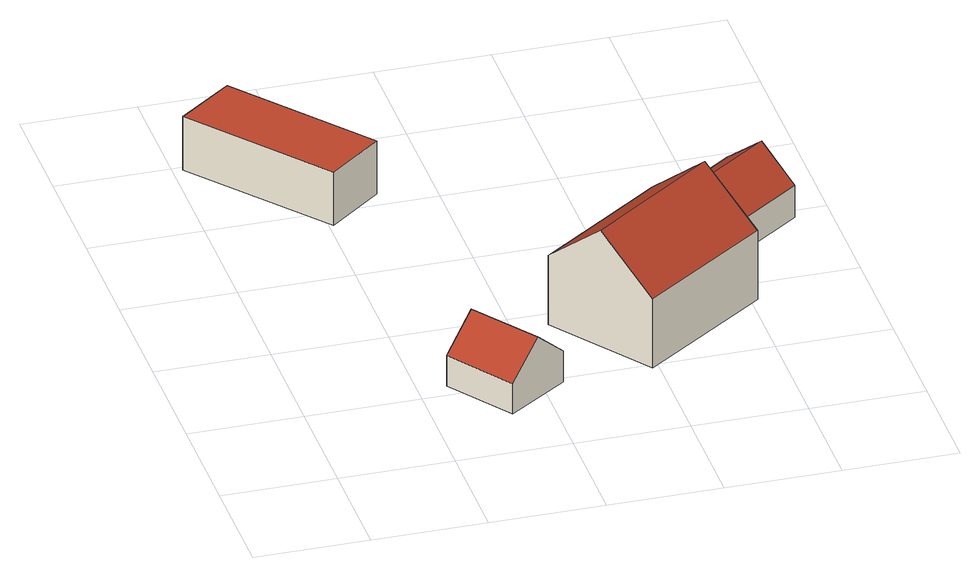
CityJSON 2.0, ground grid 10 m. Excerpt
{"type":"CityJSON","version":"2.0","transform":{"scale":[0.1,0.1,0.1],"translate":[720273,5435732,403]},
"CityObjects":{
"building1":{"type":"Building","attributes":{"Gemeindeschluessel":"09375181","HoeheDach":"413.075","HoeheGrund":"407.340","Methode":"1000","NiedrigsteTraufeDesGebaeudes":"410.180","Geometrietyp2DReferenz":"3000","measuredHeight":5.74,"function":"31001_2000","roofType":"3100"},"geometry":[{"type":"Solid","lod":"2","boundaries":[[[[0,1,2,3]],[[1,4,5,2]],[[6,7,8,9]],[[2,5,7,6,3]],[[0,9,8,4,1]],[[7,5,4,8]],[[3,6,9,0]]]],"semantics":{"surfaces":[{"type":"GroundSurface","Flaeche":"45.341","Z_MAX":"0.000","Z_MAX_ASL":"407.340","Z_MIN":"0.000","Z_MIN_ASL":"407.340"},{"type":"WallSurface","Flaeche":"20.141","Z_MAX":"2.911","Z_MAX_ASL":"410.251","Z_MIN":"0.000","Z_MIN_ASL":"407.340"},{"type":"RoofSurface","Dachneigung":"48.604","Dachorientierung":"234.608","Flaeche":"30.135","Z_MAX":"5.735","Z_MAX_ASL":"413.075","Z_MIN":"2.892","Z_MIN_ASL":"410.232"},{"type":"WallSurface","Flaeche":"27.762","Z_MAX":"5.735","Z_MAX_ASL":"413.075","Z_MIN":"0.000","Z_MIN_ASL":"407.340"},{"type":"WallSurface","Flaeche":"28.001","Z_MAX":"5.735","Z_MAX_ASL":"413.075","Z_MIN":"0.000","Z_MIN_ASL":"407.340"},{"type":"RoofSurface","Dachneigung":"48.612","Dachorientierung":"54.615","Flaeche":"30.301","Z_MAX":"5.735","Z_MAX_ASL":"413.075","Z_MIN":"2.840","Z_MIN_ASL":"410.180"},{"type":"WallSurface","Flaeche":"20.276","Z_MAX":"2.892","Z_MAX_ASL":"410.232","Z_MIN":"0.000","Z_MIN_ASL":"407.340"}],"values":[[0,1,2,3,4,5,6]]}}]},
"building2":{"type":"Building","attributes":{"Gemeindeschluessel":"09375181","HoeheDach":"408.990","HoeheGrund":"403.950","Methode":"1000","NiedrigsteTraufeDesGebaeudes":"408.990","Geometrietyp2DReferenz":"3000","measuredHeight":5.04,"function":"31001_2000","roofType":"1000"},"geometry":[{"type":"Solid","lod":"2","boundaries":[[[[10,11,12,13]],[[11,14,15,12]],[[10,16,14,11]],[[17,15,14,16]],[[13,17,16,10]],[[12,15,17,13]]]],"semantics":{"surfaces":[{"type":"GroundSurface","Flaeche":"90.567","Z_MAX":"0.000","Z_MAX_ASL":"403.950","Z_MIN":"0.000","Z_MIN_ASL":"403.950"},{"type":"WallSurface","Flaeche":"75.694","Z_MAX":"5.040","Z_MAX_ASL":"408.990","Z_MIN":"0.000","Z_MIN_ASL":"403.950"},{"type":"WallSurface","Flaeche":"30.398","Z_MAX":"5.040","Z_MAX_ASL":"408.990","Z_MIN":"0.000","Z_MIN_ASL":"403.950"},{"type":"RoofSurface","Dachneigung":"90.000","Dachorientierung":"-1.000","Flaeche":"90.567","Z_MAX":"5.040","Z_MAX_ASL":"408.990","Z_MIN":"5.040","Z_MIN_ASL":"408.990"},{"type":"WallSurface","Flaeche":"75.793","Z_MAX":"5.040","Z_MAX_ASL":"408.990","Z_MIN":"0.000","Z_MIN_ASL":"403.950"},{"type":"WallSurface","Flaeche":"30.348","Z_MAX":"5.040","Z_MAX_ASL":"408.990","Z_MIN":"0.000","Z_MIN_ASL":"403.950"}],"values":[[0,1,2,3,4,5]]}}]},
"building3":{"type":"Building","attributes":{"Gemeindeschluessel":"09375181","HoeheDach":"418.345","HoeheGrund":"407.160","Methode":"2000","NiedrigsteTraufeDesGebaeudes":"413.833","Geometrietyp2DReferenz":"3000","measuredHeight":11.19,"function":"31001_1000","roofType":"3100","storeysAboveGround":3},"address":[{"Country":"Germany","Locality":"Pettendorf","ThoroughfareName":"Günzenried 10"}],"geometry":[{"type":"Solid","lod":"2","boundaries":[[[[18,19,20,21,22,23]],[[23,24,25,18]],[[20,26,27,21]],[[28,29,27,26,30]],[[19,30,26,20]],[[22,29,24,23]],[[21,27,29,22]],[[25,24,29,28]],[[18,25,28,30,19]]]],"semantics":{"surfaces":[{"type":"GroundSurface","Flaeche":"148.612","Z_MAX":"0.000","Z_MAX_ASL":"407.160","Z_MIN":"0.000","Z_MIN_ASL":"407.160"},{"type":"WallSurface","Flaeche":"91.204","Z_MAX":"6.681","Z_MAX_ASL":"413.841","Z_MIN":"0.000","Z_MIN_ASL":"407.160"},{"type":"WallSurface","Flaeche":"45.610","Z_MAX":"6.687","Z_MAX_ASL":"413.847","Z_MIN":"0.000","Z_MIN_ASL":"407.160"},{"type":"RoofSurface","Dachneigung":"50.426","Dachorientierung":"324.295","Flaeche":"96.463","Z_MAX":"11.185","Z_MAX_ASL":"418.345","Z_MIN":"6.673","Z_MIN_ASL":"413.833"},{"type":"WallSurface","Flaeche":"45.498","Z_MAX":"6.678","Z_MAX_ASL":"413.838","Z_MIN":"0.000","Z_MIN_ASL":"407.160"},{"type":"WallSurface","Flaeche":"48.573","Z_MAX":"11.185","Z_MAX_ASL":"418.345","Z_MIN":"0.000","Z_MIN_ASL":"407.160"},{"type":"WallSurface","Flaeche":"48.627","Z_MAX":"11.185","Z_MAX_ASL":"418.345","Z_MIN":"0.000","Z_MIN_ASL":"407.160"},{"type":"RoofSurface","Dachneigung":"50.391","Dachorientierung":"144.322","Flaeche":"96.385","Z_MAX":"11.185","Z_MAX_ASL":"418.345","Z_MIN":"6.681","Z_MIN_ASL":"413.841"},{"type":"WallSurface","Flaeche":"97.278","Z_MAX":"11.180","Z_MAX_ASL":"418.340","Z_MIN":"0.000","Z_MIN_ASL":"407.160"}],"values":[[0,1,2,3,4,5,6,7,8]]}}]},
"building4":{"type":"Building","attributes":{"Gemeindeschluessel":"09375181","HoeheDach":"412.917","HoeheGrund":"406.910","Methode":"2000","NiedrigsteTraufeDesGebaeudes":"409.998","Geometrietyp2DReferenz":"3000","measuredHeight":6.01,"function":"31001_2000","roofType":"3100","storeysAboveGround":1},"geometry":[{"type":"Solid","lod":"2","boundaries":[[[[31,32,33,34]],[[35,36,32,31]],[[37,34,33,38]],[[39,37,38,40,41]],[[41,36,35,39]],[[36,41,40,38,33,32]],[[39,35,31,34,37]]]],"semantics":{"surfaces":[{"type":"RoofSurface","Dachneigung":"50.327","Dachorientierung":"324.221","Flaeche":"42.154","Z_MAX":"6.007","Z_MAX_ASL":"412.917","Z_MIN":"3.101","Z_MIN_ASL":"410.011"},{"type":"RoofSurface","Dachneigung":"50.264","Dachorientierung":"144.282","Flaeche":"42.103","Z_MAX":"6.007","Z_MAX_ASL":"412.917","Z_MIN":"3.088","Z_MIN_ASL":"409.998"},{"type":"WallSurface","Flaeche":"28.765","Z_MAX":"3.101","Z_MAX_ASL":"410.011","Z_MIN":"0.000","Z_MIN_ASL":"406.910"},{"type":"GroundSurface","Flaeche":"64.824","Z_MAX":"0.000","Z_MAX_ASL":"406.910","Z_MIN":"0.000","Z_MIN_ASL":"406.910"},{"type":"WallSurface","Flaeche":"28.684","Z_MAX":"3.108","Z_MAX_ASL":"410.018","Z_MIN":"0.000","Z_MIN_ASL":"406.910"},{"type":"WallSurface","Flaeche":"31.893","Z_MAX":"6.007","Z_MAX_ASL":"412.917","Z_MIN":"0.000","Z_MIN_ASL":"406.910"},{"type":"WallSurface","Flaeche":"31.779","Z_MAX":"6.000","Z_MAX_ASL":"412.910","Z_MIN":"0.000","Z_MIN_ASL":"406.910"}],"values":[[0,1,2,3,4,5,6]]}}]}
},
"vertices":[
[110,61,43],[163,99,43],[203,41,43],[150,4,43],[163,99,72],[203,41,73],[150,4,72],[177,23,101],[136,80,101],[110,61,72],
[9,496,9],[57,533,9],[151,417,9],[104,379,9],[57,533,60],[151,417,60],[9,496,60],[104,379,60],
[280,44,42],[216,132,42],[272,172,42],[327,212,42],[359,168,42],[391,123,42],[391,123,108],[280,44,108],[272,172,108],[327,212,108],[248,88,153],[359,168,153],[216,132,108],
[360,216,99],[436,270,99],[415,299,70],[340,245,70],[381,188,70],[456,242,70],[340,245,39],[415,299,39],[381,188,39],[436,270,39],[456,242,39]
]}
